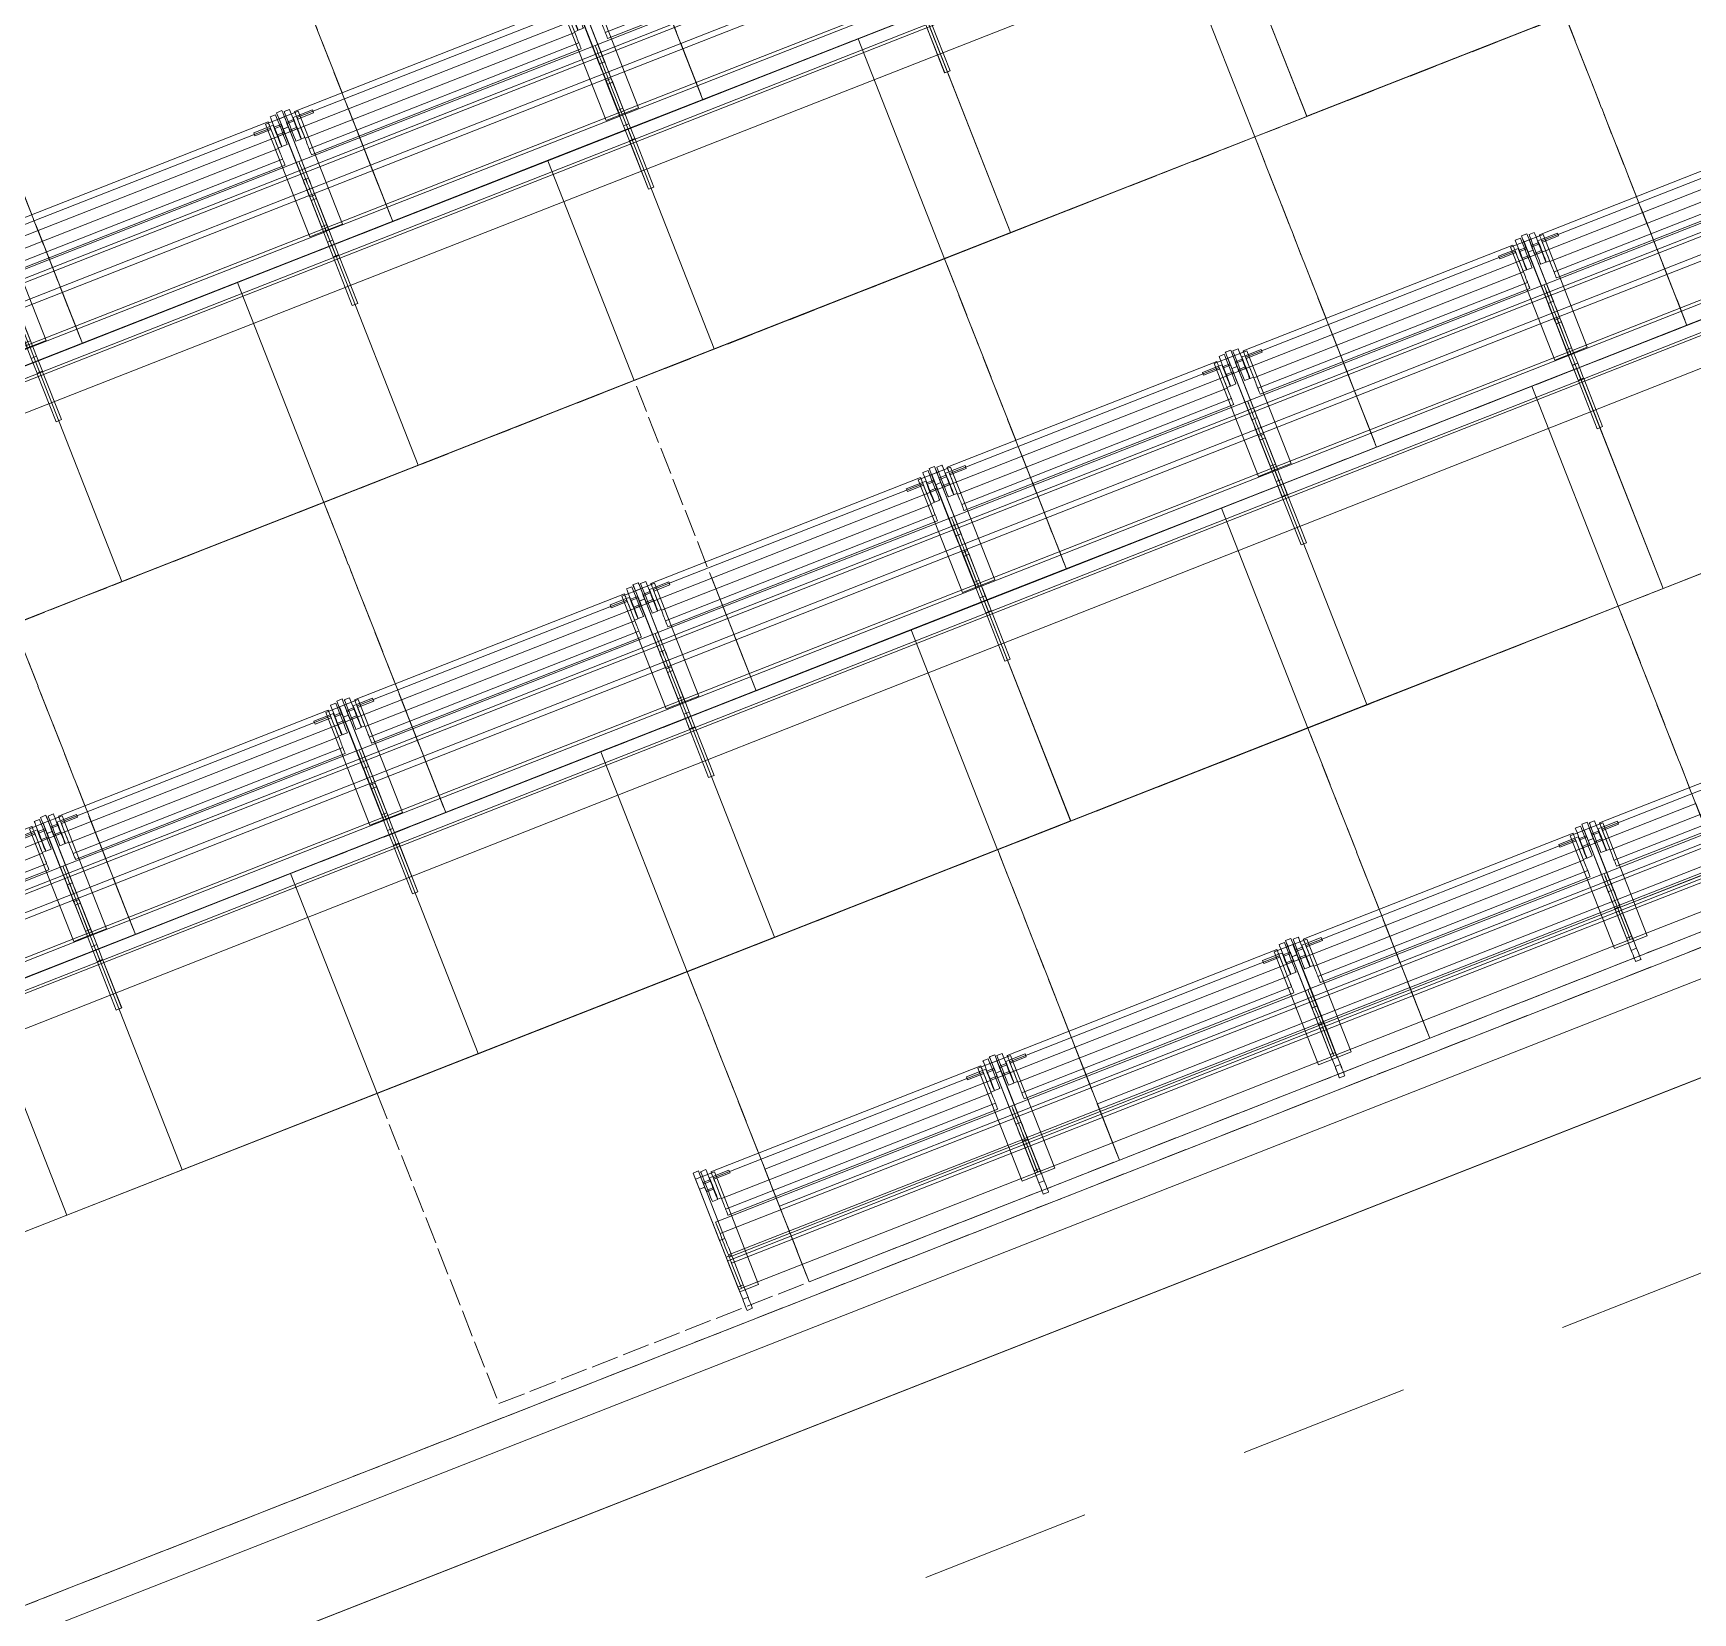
# Model space of a CAD drawing. Header units: millimetres. Extents: x -50172 to 90294, y -80883 to 25069.
# Drawn here: x -16918 to -14180, y -66694 to -64087 of the extents above; entities that cross this region are included whole.
import ezdxf
from ezdxf.enums import TextEntityAlignment as Align

# ---------------------------------------------------------------- set-up
doc = ezdxf.new("R2010")
doc.units = ezdxf.units.MM
doc.header["$MEASUREMENT"] = 0
for name, pattern in [('Dashed', [564.444447, 282.222223, -282.222223]), ('Double Dashed', [1093.611073, 529.166651, -211.666656, 141.111112, -211.666656]), ('Hidden Line', [55, 45, -10])]:
    doc.linetypes.add(name, pattern=pattern)
for name, color, linetype in [('A-20-M_Floor_Slab', 7, 'Continuous'), ('A-25-M_Wall_Ext', 7, 'Continuous'), ('New_A-05-M_Gross_Int_Plant', 7, 'Continuous'), ('New_A-15-MG_Structural_Grid_Phase_2', 7, 'Continuous'), ('New_A-20-M_Floor_Slab', 7, 'Continuous'), ('New_A-35-M_FFE_Fixed', 7, 'Continuous')]:
    doc.layers.add(name, color=color, linetype=linetype)
for name, color, linetype, lineweight in [('A-20-M_Floor_Slab_Pen_No__89', 8, 'Continuous', 20), ('A-25-M_Wall_Ext_Pen_No__1', 7, 'Continuous', 13), ('New_A-20-M_Floor_Slab_Pen_No__89', 8, 'Continuous', 20), ('New_A-35-M_FFE_Fixed_Pen_No__1', 7, 'Continuous', 13), ('New_A-35-M_FFE_Fixed_Pen_No__101', 252, 'Continuous', 15), ('New_A-95-P_Drawing_Pen_No__1', 7, 'Continuous', 13), ('New_ArchiCAD Zone Stamps_Pen_No__6', 7, 'Continuous', 35)]:
    doc.layers.add(name, color=color, linetype=linetype, lineweight=lineweight)
for name, color, linetype, lineweight, true_color in [('A-25-M_Wall_Ext_Pen_No__107', 7, 'Continuous', 15, 0xa6a6a6), ('New_A-05-M_Gross_Int_Plant_Pen_No__74', 7, 'Continuous', 20, 0x606060), ('New_A-15-MG_Structural_Grid_Phase_2_Pen_No__222', 7, 'Continuous', 13, 0x65af33)]:
    doc.layers.add(name, color=color, linetype=linetype, lineweight=lineweight, true_color=true_color)
doc.styles.add('GENERATED_STYLE_1', font='')
doc.styles.add('GENERATED_STYLE_3', font='')
doc.styles.add('GENERATED_STYLE_4', font='')
doc.styles.get('GENERATED_STYLE_1').set_extended_font_data('Arial', bold=True)
doc.styles.get('GENERATED_STYLE_3').set_extended_font_data('Arial')
doc.styles.get('GENERATED_STYLE_4').set_extended_font_data('Swis721 BT')
pattern_1 = [(60, (0, 0), (-43.30127, 25), []), (120, (0, 0), (43.30127, 25), [])]

# ---------------------------------------------------------------- blocks, each defined once
blk = doc.blocks.new('Slab_4_1', base_point=(-14179.7, -62571.7))
at = {"layer": 'New_A-20-M_Floor_Slab_Pen_No__89', "linetype": 'Continuous', "flags": 128}
blk.add_lwpolyline([(-14179.7, -62571.7), (-23236.4, -66128.3), (-23121.6, -67145.1), (-13572, -63394.8)], close=True, dxfattribs=at)
blk = doc.blocks.new('Slab_5_1', base_point=(-13601.7, -63354.6))
at = {"layer": 'New_A-20-M_Floor_Slab_Pen_No__89', "linetype": 'Continuous', "flags": 128}
blk.add_lwpolyline([(-13601.7, -63354.6), (-23127.2, -67095.4), (-23012.4, -68112.3), (-17966.6, -66138), (-12993.8, -64177.9)], close=True, dxfattribs=at)
blk = doc.blocks.new('Slab_6_1', base_point=(-13023.6, -64137.5))
at = {"layer": 'New_A-20-M_Floor_Slab_Pen_No__89', "linetype": 'Continuous', "flags": 128}
blk.add_lwpolyline([(-13023.6, -64137.5), (-23018.1, -68062.4), (-22903.3, -69079.1), (-17659.2, -67019.7), (-12415.9, -64960.6)], close=True, dxfattribs=at)
blk = doc.blocks.new('Slab_39_1', base_point=(-38219.5, -69632.2))
at = {"layer": 'New_A-20-M_Floor_Slab_Pen_No__89', "linetype": 'Continuous', "flags": 128}
blk.add_lwpolyline([(-1528.2, -54467.3), (-3238, -53721.8), (-3279.6, -53703.6), (-3957.2, -55257.7), (-11146.6, -64276.8), (-12154.4, -65020.9), (-23053, -69300.9), (-24297.8, -69441.4)], dxfattribs=at)
blk = doc.blocks.new('VENTS__5_1', base_point=(-30958.5, -71277.4))
at = {"layer": 'New_A-05-M_Gross_Int_Plant_Pen_No__74', "linetype": 'Continuous'}
blk.add_arc((-26782.7, -43787.3), 28124.1, 246.43121, 336.44961, dxfattribs=at)
at = {"layer": 'New_ArchiCAD Zone Stamps_Pen_No__6'}
for tag, height, style, p in [('ROOM_NAME', 250, 'GENERATED_STYLE_1', (-31302.6, -70145.2)), ('zoneNameLine2', 250, 'GENERATED_STYLE_1', (-31491, -70577.3)), ('measuredAreaCode', 200, 'GENERATED_STYLE_3', (-31679.5, -70998)), ('DUMMY_649', 200, 'GENERATED_STYLE_3', (-31372.1, -71132.1)), ('DUMMY_650', 200, 'GENERATED_STYLE_3', (-30882.7, -71345.4)), ('DUMMY_651', 133.3, 'GENERATED_STYLE_3', (-30603.4, -71452))]:
    blk.add_attdef(tag, text='', height=height, rotation=336.4404, dxfattribs=dict(at, style=style)).set_placement(p, align=Align.TOP_LEFT)
blk = doc.blocks.new('Slab_67_1', base_point=(-3541.3, -53916.8))
at = {"layer": 'A-20-M_Floor_Slab_Pen_No__89', "linetype": 'Continuous', "flags": 128}
blk.add_lwpolyline([(-3541.3, -53916.8), (-3357.9, -53996.7), (-3848.1, -55120.9), (-11146.6, -64276.8), (-12154.4, -65020.9), (-23053, -69300.9), (-24297.8, -69441.4), (-35876.3, -67698.6), (-37000.4, -67208.5), (-36920.5, -67025.1), (-35820.5, -67504.8), (-24294.1, -69239.7), (-23101.6, -69105.1), (-12252, -64844.3), (-11286.6, -64131.5), (-4020.9, -55016.8)], close=True, dxfattribs=at)
blk = doc.blocks.new('Wall_351_1', base_point=(-38294.6, -69816.9))
at = {"layer": 'A-25-M_Wall_Ext_Pen_No__107', "linetype": 'Continuous', "lineweight": 0, "true_color": 0x535353}
for points in [[(-38161.1, -69523.8, 0.417286), (-920.9, -54882.6), (-922.8, -54881.8, -0.417285), (-38160.3, -69522)], [(-38224.1, -69662.2, 0.417299), (-781.4, -54943), (-783.3, -54942.2, -0.417299), (-38223.3, -69660.3)]]:
    blk.add_hatch(color=251, dxfattribs=at).paths.add_polyline_path(points)
at = {"layer": 'A-25-M_Wall_Ext_Pen_No__107', "linetype": 'Continuous'}
h = blk.add_hatch(dxfattribs=at)
h.set_pattern_fill('Plaster_0001', color=256, style=0, pattern_type=2)
h.set_pattern_definition([(201.458, (0, 0), (-63.3617, 161.19955), [0, -100]), (201.458, (-14.85, -98.89), (-63.3617, 161.19955), [0, -100])])
h.paths.add_polyline_path([(-38160.3, -69522, 0.417285), (-922.8, -54881.8), (-936.5, -54875.8, -0.417284), (-38154.1, -69508.4)])
h = blk.add_hatch(dxfattribs=at)
h.set_pattern_fill('Batt_Insulation_0001', color=256, style=0, pattern_type=2)
h.set_pattern_definition(pattern_1)
h.paths.add_polyline_path([(-38273, -69769.5, 0.41731), (-673.1, -54989.8), (-764.9, -54950.1, -0.417301), (-38231.6, -69678.5)])
h = blk.add_hatch(dxfattribs=at)
h.set_pattern_fill('Plywood_0001', color=256, style=0, pattern_type=2)
h.set_pattern_definition([(0, (0, 0), (0, 200), [])])
h.paths.add_polyline_path([(-38231.6, -69678.5, 0.417301), (-764.9, -54950.1), (-781.4, -54943, -0.417299), (-38224.1, -69662.2)])
blk.add_hatch(color=256, dxfattribs=at).paths.add_polyline_path([(-38294.6, -69816.9, 0.417314), (-625.4, -55010.5), (-650.2, -54999.7, -0.417312), (-38283.4, -69792.3)])
h = blk.add_hatch(dxfattribs=at)
h.set_pattern_fill('Batt_Insulation_0001', color=256, style=0, pattern_type=2)
h.set_pattern_definition(pattern_1)
h.paths.add_polyline_path([(-38283.4, -69792.3, 0.417312), (-650.2, -54999.7), (-673.1, -54989.8, -0.41731), (-38273, -69769.5)])
at = {"layer": 'A-25-M_Wall_Ext_Pen_No__1', "linetype": 'Continuous'}
for radius, start, end in [(28147.8, 246.16247, 336.76276), (28145.8, 246.16252, 336.76277), (28130.8, 246.16287, 336.76285), (28317.8, 246.15854, 336.76179), (28299.8, 246.15895, 336.76189), (28297.8, 246.159, 336.7619), (28442.8, 246.15567, 336.76108), (28417.8, 246.15624, 336.76122), (28469.8, 246.15506, 336.76093)]:
    blk.add_arc((-26785.3, -43777.2), radius, start, end, dxfattribs=at)
blk = doc.blocks.new('Standard grid marker_26')
at = {"layer": 'New_A-15-MG_Structural_Grid_Phase_2_Pen_No__222', "linetype": 'Double Dashed'}
blk.add_arc((0, 0), 27977.6, 0, 90.63597, dxfattribs=at)
at = {"layer": 'New_A-15-MG_Structural_Grid_Phase_2_Pen_No__222', "style": 'GENERATED_STYLE_4'}
blk.add_attdef('AC_MarkerText_1', text='', height=350, rotation=90.3066, dxfattribs=at).set_placement((-1326.2, 28008), align=Align.MIDDLE_CENTER)
blk = doc.blocks.new('Montpelier without surface')
at = {"layer": 'New_A-35-M_FFE_Fixed_Pen_No__1', "linetype": 'Continuous'}
for p, q in [((0.8, 534.5), (0, 534.5)), ((0, 525), (0, 534.5)), ((0, 525), (0.8, 525)), ((2.4, 534.5), (0.8, 534.5)), ((0.8, 525), (2.4, 525)), ((4.9, 534.5), (2.4, 534.5)), ((2.4, 525), (4.9, 525)), ((8, 534.5), (4.9, 534.5)), ((4.9, 525), (8, 525)), ((11.7, 534.5), (8, 534.5)), ((8, 525), (11.7, 525)), ((15.7, 534.5), (11.7, 534.5)), ((11.7, 525), (15.7, 525)), ((19.9, 534.5), (15.7, 534.5)), ((15.7, 525), (19.9, 525)), ((37.3, 534.5), (19.9, 534.5)), ((19.9, 525), (19.9, 534.5)), ((19.9, 525), (37.3, 525)), ((32.8, 534), (232.8, 534)), ((32.8, 534), (32.8, 500.6)), ((41.5, 534.5), (37.3, 534.5)), ((37.3, 534.5), (37.3, 525)), ((37.3, 529.7), (37.3, 4.8)), ((37.3, 529.7), (37.3, 529.7)), ((37.3, 529.7), (81.9, 529.7)), ((37.3, 529.7), (37.3, 4.8)), ((37.3, 525), (41.5, 525)), ((87.7, 534.5), (41.5, 534.5)), ((41.5, 525), (41.5, 534.5)), ((41.5, 525), (87.7, 525)), ((81.9, 529.7), (81.9, 4.8)), ((81.9, 529.7), (82.9, 529.7)), ((82.9, 529.7), (83.9, 529.7)), ((83.9, 529.7), (84.9, 529.7)), ((84.9, 529.7), (85.7, 529.7)), ((85.7, 529.7), (86.5, 529.7)), ((86.5, 529.7), (87.1, 529.7)), ((87.1, 529.7), (87.5, 529.7)), ((87.5, 529.7), (87.8, 529.7)), ((94.2, 534.5), (87.7, 534.5)), ((87.7, 525), (87.7, 534.5)), ((87.7, 525), (94.2, 525)), ((87.8, 529.7), (87.8, 4.8)), ((87.8, 529.7), (87.8, 4.8)), ((87.8, 529.7), (92.6, 529.7)), ((87.8, 529.7), (87.8, 529.7)), ((92.6, 529.7), (92.6, 4.8)), ((92.6, 529.7), (92.7, 529.7)), ((92.7, 529.7), (96.5, 529.7)), ((92.7, 529.7), (92.7, 4.8)), ((95.4, 534.5), (94.2, 534.5)), ((94.2, 525), (94.2, 534.5)), ((94.2, 525), (95.4, 525)), ((97.5, 534.5), (95.4, 534.5)), ((95.4, 525), (97.5, 525)), ((96.5, 529.7), (99, 529.7)), ((96.5, 529.7), (96.5, 4.8)), ((100.5, 534.5), (97.5, 534.5)), ((97.5, 525), (100.5, 525)), ((99, 529.7), (102.2, 529.7)), ((104.2, 534.5), (100.5, 534.5)), ((100.5, 525), (104.2, 525)), ((102.2, 529.7), (106, 529.7)), ((108.5, 534.5), (104.2, 534.5)), ((104.2, 525), (108.5, 525)), ((106, 529.7), (110.4, 529.7)), ((113.4, 534.5), (108.5, 534.5)), ((108.5, 525), (113.4, 525)), ((110.4, 529.7), (115.5, 529.7)), ((118.5, 534.5), (113.4, 534.5)), ((113.4, 525), (118.5, 525)), ((115.5, 529.7), (121.1, 529.7)), ((123.9, 534.5), (118.5, 534.5)), ((118.5, 525), (123.9, 525)), ((121.1, 529.7), (127.4, 529.7)), ((214.7, 534.5), (123.9, 534.5)), ((123.9, 525), (123.9, 534.5)), ((123.9, 525), (214.7, 525)), ((127.4, 529.7), (134.3, 529.7)), ((134.3, 529.7), (141.6, 529.7)), ((134.3, 529.7), (134.3, 4.8)), ((141.6, 529.7), (147.3, 529.7)), ((147.3, 529.7), (151.4, 529.7)), ((151.4, 529.7), (153.8, 529.7)), ((153.8, 529.7), (154.5, 529.7)), ((154.5, 529.7), (154.5, 4.8)), ((188.4, 522.1), (190.4, 522.1)), ((188.4, 522.1), (188.4, 512.8)), ((190.4, 522.1), (196.1, 522.1)), ((196.1, 522.1), (204.7, 522.1)), ((204.7, 522.1), (214.7, 522.1)), ((206.5, 525.3), (207, 525.3)), ((206.5, 525.3), (206.5, 512.8)), ((207, 525.3), (208.6, 525.3)), ((208.6, 525.3), (210.8, 525.3)), ((209, 525.3), (209.5, 525.3)), ((209, 525.3), (209, 512.8)), ((209.5, 525.3), (211, 525.3)), ((210.8, 525.3), (213.5, 525.3)), ((211, 525.3), (213.3, 525.3)), ((213.3, 525.3), (216, 525.3)), ((213.5, 525.3), (216.2, 525.3)), ((224.9, 534.5), (214.7, 534.5)), ((214.7, 525), (214.7, 534.5)), ((214.7, 525), (224.9, 525)), ((214.7, 522.1), (224.8, 522.1)), ((216, 525.3), (218.6, 525.3)), ((216.2, 525.3), (218.5, 525.3)), ((218.5, 525.3), (220, 525.3)), ((218.6, 525.3), (220.9, 525.3)), ((220, 525.3), (220.5, 525.3)), ((220.5, 525.3), (220.5, 512.8)), ((220.9, 525.3), (222.4, 525.3)), ((222.4, 525.3), (223, 525.3)), ((223, 525.3), (223, 512.8)), ((224.8, 522.1), (233.4, 522.1)), ((233.8, 534.5), (224.9, 534.5)), ((224.9, 525), (233.8, 525)), ((232.8, 534), (232.8, 500.6)), ((233.4, 522.1), (239.1, 522.1)), ((240.3, 534.5), (233.8, 534.5)), ((233.8, 525), (240.3, 525)), ((239.1, 522.1), (241.1, 522.1)), ((243.5, 534.5), (240.3, 534.5)), ((240.3, 525), (243.5, 525)), ((241.1, 522.1), (241.1, 512.8)), ((243.5, 525), (243.5, 534.5)), ((32.8, 500.6), (232.8, 500.6)), ((157.9, 28.2), (157.9, 506.3)), ((157.9, 506.3), (158.6, 506.3)), ((158.6, 506.3), (159.9, 506.3)), ((159.9, 506.3), (162.1, 506.3)), ((162.1, 506.3), (165, 506.3)), ((165, 506.3), (168.6, 506.3)), ((168.6, 506.3), (169.6, 506.3)), ((168.6, 28.2), (168.6, 506.3)), ((169.6, 506.3), (171.1, 506.3)), ((171.1, 506.3), (173.1, 506.3)), ((173.1, 506.3), (175.6, 506.3)), ((175.6, 506.3), (178.3, 506.3)), ((178.3, 506.3), (181.2, 506.3)), ((181.2, 506.3), (184.3, 506.3)), ((184.3, 506.3), (187.2, 506.3)), ((187.2, 506.3), (223.8, 506.3)), ((187.2, 28.2), (187.2, 506.3)), ((188.4, 512.8), (190.4, 512.8)), ((188.4, 512.1), (189.3, 512.1)), ((188.4, 512.1), (188.4, 506.3)), ((188.4, 506.3), (189.3, 506.3)), ((189.3, 512.1), (191.7, 512.1)), ((189.3, 506.3), (191.7, 506.3)), ((190.4, 512.8), (196.1, 512.8)), ((191.7, 512.1), (195.7, 512.1)), ((191.7, 506.3), (195.7, 506.3)), ((195.7, 512.1), (200.8, 512.1)), ((195.7, 506.3), (200.8, 506.3)), ((196.1, 512.8), (204.7, 512.8)), ((200.8, 512.1), (206.9, 512.1)), ((200.8, 506.3), (206.9, 506.3)), ((204.7, 512.8), (214.7, 512.8)), ((206.5, 512.8), (207, 512.8)), ((206.9, 512.1), (213.4, 512.1)), ((206.9, 506.3), (213.4, 506.3)), ((207, 512.8), (208.6, 512.8)), ((208.6, 512.8), (210.8, 512.8)), ((209, 512.8), (209.5, 512.8)), ((209.5, 512.8), (211, 512.8)), ((210.8, 512.8), (213.5, 512.8)), ((211, 512.8), (213.3, 512.8)), ((213.3, 512.8), (216, 512.8)), ((213.4, 512.1), (220.1, 512.1)), ((213.4, 506.3), (220.1, 506.3)), ((213.5, 512.8), (216.2, 512.8)), ((214.7, 512.8), (224.8, 512.8)), ((216, 512.8), (218.6, 512.8)), ((216.2, 512.8), (218.5, 512.8)), ((218.5, 512.8), (220, 512.8)), ((218.6, 512.8), (220.9, 512.8)), ((220, 512.8), (220.5, 512.8)), ((220.1, 512.1), (226.4, 512.1)), ((220.1, 506.3), (226.4, 506.3)), ((220.9, 512.8), (222.4, 512.8)), ((221.4, 506.3), (221.4, 477.7)), ((221.4, 506.3), (226.4, 506.3)), ((222.4, 512.8), (223, 512.8)), ((223.8, 506.3), (226.4, 506.3)), ((223.8, 28.2), (223.8, 506.3)), ((224.8, 512.8), (233.4, 512.8)), ((226.4, 512.1), (226.4, 506.3)), ((226.4, 506.3), (226.4, 477.7)), ((226.4, 506.3), (228.7, 506.3)), ((228.7, 506.3), (230.7, 506.3)), ((230.7, 506.3), (232.4, 506.3)), ((232.4, 506.3), (233.6, 506.3)), ((233.4, 512.8), (239.1, 512.8)), ((233.6, 506.3), (234.4, 506.3)), ((234.4, 506.3), (234.8, 506.3)), ((234.8, 28.2), (234.8, 506.3)), ((239.1, 512.8), (241.1, 512.8)), ((221.4, 477.7), (226.4, 477.7)), ((221.4, 28.2), (221.4, 56.8)), ((221.4, 56.8), (226.4, 56.8)), ((226.4, 28.2), (226.4, 56.8)), ((32.8, 0), (32.8, 33.4)), ((32.8, 33.4), (232.8, 33.4)), ((157.9, 28.2), (158.6, 28.2)), ((158.6, 28.2), (159.9, 28.2)), ((159.9, 28.2), (162.1, 28.2)), ((162.1, 28.2), (165, 28.2)), ((165, 28.2), (168.6, 28.2)), ((168.6, 28.2), (169.6, 28.2)), ((169.6, 28.2), (171.1, 28.2)), ((171.1, 28.2), (173.1, 28.2)), ((173.1, 28.2), (175.6, 28.2)), ((175.6, 28.2), (178.3, 28.2)), ((178.3, 28.2), (181.2, 28.2)), ((181.2, 28.2), (184.3, 28.2)), ((184.3, 28.2), (187.2, 28.2)), ((187.2, 28.2), (223.8, 28.2)), ((188.4, 22.4), (188.4, 28.2)), ((188.4, 28.2), (189.3, 28.2)), ((189.3, 28.2), (191.7, 28.2)), ((191.7, 28.2), (195.7, 28.2)), ((195.7, 28.2), (200.8, 28.2)), ((200.8, 28.2), (206.9, 28.2)), ((206.9, 28.2), (213.4, 28.2)), ((213.4, 28.2), (220.1, 28.2)), ((220.1, 28.2), (226.4, 28.2)), ((221.4, 28.2), (226.4, 28.2)), ((223.8, 28.2), (226.4, 28.2)), ((226.4, 28.2), (228.7, 28.2)), ((226.4, 22.4), (226.4, 28.2)), ((228.7, 28.2), (230.7, 28.2)), ((230.7, 28.2), (232.4, 28.2)), ((232.4, 28.2), (233.6, 28.2)), ((232.8, 0), (232.8, 33.4)), ((233.6, 28.2), (234.4, 28.2)), ((234.4, 28.2), (234.8, 28.2)), ((0, 9.5), (0, 0)), ((0, 9.5), (0.8, 9.5)), ((0.8, 9.5), (2.4, 9.5)), ((2.4, 9.5), (4.9, 9.5)), ((4.9, 9.5), (8, 9.5)), ((8, 9.5), (11.7, 9.5)), ((11.7, 9.5), (15.7, 9.5)), ((15.7, 9.5), (19.9, 9.5)), ((19.9, 9.5), (37.3, 9.5)), ((19.9, 9.5), (19.9, 0)), ((37.3, 9.5), (41.5, 9.5)), ((37.3, 0), (37.3, 9.5)), ((81.9, 4.8), (37.3, 4.8)), ((37.3, 4.8), (37.3, 4.8)), ((41.5, 9.5), (41.5, 0)), ((41.5, 9.5), (87.7, 9.5)), ((82.9, 4.8), (81.9, 4.8)), ((83.9, 4.8), (82.9, 4.8)), ((84.9, 4.8), (83.9, 4.8)), ((85.7, 4.8), (84.9, 4.8)), ((86.5, 4.8), (85.7, 4.8)), ((87.1, 4.8), (86.5, 4.8)), ((87.5, 4.8), (87.1, 4.8)), ((87.8, 4.8), (87.5, 4.8)), ((87.7, 9.5), (94.2, 9.5)), ((87.7, 9.5), (87.7, 0)), ((92.6, 4.8), (87.8, 4.8)), ((87.8, 4.8), (87.8, 4.8)), ((92.7, 4.8), (92.6, 4.8)), ((96.5, 4.8), (92.7, 4.8)), ((94.2, 9.5), (95.4, 9.5)), ((94.2, 9.5), (94.2, 0)), ((95.4, 9.5), (97.5, 9.5)), ((99, 4.8), (96.5, 4.8)), ((97.5, 9.5), (100.5, 9.5)), ((102.2, 4.8), (99, 4.8)), ((100.5, 9.5), (104.2, 9.5)), ((106, 4.8), (102.2, 4.8)), ((104.2, 9.5), (108.5, 9.5)), ((110.4, 4.8), (106, 4.8)), ((108.5, 9.5), (113.4, 9.5)), ((115.5, 4.8), (110.4, 4.8)), ((113.4, 9.5), (118.5, 9.5)), ((121.1, 4.8), (115.5, 4.8)), ((118.5, 9.5), (123.9, 9.5)), ((127.4, 4.8), (121.1, 4.8)), ((123.9, 9.5), (214.7, 9.5)), ((123.9, 9.5), (123.9, 0)), ((134.3, 4.8), (127.4, 4.8)), ((141.6, 4.8), (134.3, 4.8)), ((147.3, 4.8), (141.6, 4.8)), ((151.4, 4.8), (147.3, 4.8)), ((153.8, 4.8), (151.4, 4.8)), ((154.5, 4.8), (153.8, 4.8)), ((188.4, 22.4), (189.3, 22.4)), ((188.4, 21.7), (190.4, 21.7)), ((188.4, 12.4), (188.4, 21.7)), ((188.4, 12.4), (190.4, 12.4)), ((189.3, 22.4), (191.7, 22.4)), ((190.4, 21.7), (196.1, 21.7)), ((190.4, 12.4), (196.1, 12.4)), ((191.7, 22.4), (195.7, 22.4)), ((195.7, 22.4), (200.8, 22.4)), ((196.1, 21.7), (204.7, 21.7)), ((196.1, 12.4), (204.7, 12.4)), ((200.8, 22.4), (206.9, 22.4)), ((204.7, 21.7), (214.7, 21.7)), ((204.7, 12.4), (214.7, 12.4)), ((206.5, 9.2), (206.5, 21.7)), ((206.5, 21.7), (207, 21.7)), ((206.5, 9.2), (207, 9.2)), ((206.9, 22.4), (213.4, 22.4)), ((207, 21.7), (208.6, 21.7)), ((207, 9.2), (208.6, 9.2)), ((208.6, 21.7), (210.8, 21.7)), ((208.6, 9.2), (210.8, 9.2)), ((209, 9.2), (209, 21.7)), ((209, 21.7), (209.5, 21.7)), ((209, 9.2), (209.5, 9.2)), ((209.5, 21.7), (211, 21.7)), ((209.5, 9.2), (211, 9.2)), ((210.8, 21.7), (213.5, 21.7)), ((210.8, 9.2), (213.5, 9.2)), ((211, 21.7), (213.3, 21.7)), ((211, 9.2), (213.3, 9.2)), ((213.3, 21.7), (216, 21.7)), ((213.3, 9.2), (216, 9.2)), ((213.4, 22.4), (220.1, 22.4)), ((213.5, 21.7), (216.2, 21.7)), ((213.5, 9.2), (216.2, 9.2)), ((214.7, 21.7), (224.8, 21.7)), ((214.7, 12.4), (224.8, 12.4)), ((214.7, 9.5), (224.9, 9.5)), ((214.7, 9.5), (214.7, 0)), ((216, 21.7), (218.6, 21.7)), ((216, 9.2), (218.6, 9.2)), ((216.2, 21.7), (218.5, 21.7)), ((216.2, 9.2), (218.5, 9.2)), ((218.5, 21.7), (220, 21.7)), ((218.5, 9.2), (220, 9.2)), ((218.6, 21.7), (220.9, 21.7)), ((218.6, 9.2), (220.9, 9.2)), ((220, 21.7), (220.5, 21.7)), ((220, 9.2), (220.5, 9.2)), ((220.1, 22.4), (226.4, 22.4)), ((220.5, 9.2), (220.5, 21.7)), ((220.9, 21.7), (222.4, 21.7)), ((220.9, 9.2), (222.4, 9.2)), ((222.4, 21.7), (223, 21.7)), ((222.4, 9.2), (223, 9.2)), ((223, 9.2), (223, 21.7)), ((224.8, 21.7), (233.4, 21.7)), ((224.8, 12.4), (233.4, 12.4)), ((224.9, 9.5), (233.8, 9.5)), ((233.4, 21.7), (239.1, 21.7)), ((233.4, 12.4), (239.1, 12.4)), ((233.8, 9.5), (240.3, 9.5)), ((239.1, 21.7), (241.1, 21.7)), ((239.1, 12.4), (241.1, 12.4)), ((240.3, 9.5), (243.5, 9.5)), ((241.1, 12.4), (241.1, 21.7)), ((243.5, 9.5), (243.5, 0)), ((0.8, 0), (0, 0)), ((2.4, 0), (0.8, 0)), ((4.9, 0), (2.4, 0)), ((8, 0), (4.9, 0)), ((11.7, 0), (8, 0)), ((15.7, 0), (11.7, 0)), ((19.9, 0), (15.7, 0)), ((37.3, 0), (19.9, 0)), ((32.8, 0), (232.8, 0)), ((41.5, 0), (37.3, 0)), ((87.7, 0), (41.5, 0)), ((94.2, 0), (87.7, 0)), ((95.4, 0), (94.2, 0)), ((97.5, 0), (95.4, 0)), ((100.5, 0), (97.5, 0)), ((104.2, 0), (100.5, 0)), ((108.5, 0), (104.2, 0)), ((113.4, 0), (108.5, 0)), ((118.5, 0), (113.4, 0)), ((123.9, 0), (118.5, 0)), ((214.7, 0), (123.9, 0)), ((224.9, 0), (214.7, 0)), ((233.8, 0), (224.9, 0)), ((240.3, 0), (233.8, 0)), ((243.5, 0), (240.3, 0))]:
    blk.add_line(p, q, dxfattribs=at)
blk = doc.blocks.new('Montpelier with surface_2')
at = {"layer": 'New_A-35-M_FFE_Fixed_Pen_No__1', "linetype": 'Continuous'}
for p, q in [((0, 529.7), (0, 4.8)), ((390, 529.7), (0, 529.7)), ((285, 534.5), (370, 534.5)), ((285, 525), (285, 534.5)), ((285, 525), (370, 525)), ((370, 534.5), (371, 534.5)), ((370, 525), (370, 534.5)), ((370, 4.8), (370, 529.7)), ((370, 529.7), (414.6, 529.7)), ((370, 525), (371, 525)), ((371, 534.5), (397.3, 534.5)), ((371, 525), (371, 534.5)), ((371, 525), (397.3, 525)), ((390, 4.8), (390, 529.7)), ((397.3, 525), (397.3, 534.5)), ((397.3, 534.5), (424.7, 534.5)), ((397.3, 525), (424.7, 525)), ((414.6, 529.7), (415.5, 529.7)), ((414.6, 4.8), (414.6, 529.7)), ((415.5, 529.7), (416.5, 529.7)), ((416, 534), (616, 534)), ((416, 534), (416, 500.6)), ((416.5, 529.7), (417.4, 529.7)), ((417.4, 529.7), (418.3, 529.7)), ((418.3, 529.7), (419, 529.7)), ((419, 529.7), (419.6, 529.7)), ((419.6, 529.7), (420, 529.7)), ((420, 529.7), (420.2, 529.7)), ((420.2, 4.8), (420.2, 529.7)), ((420.2, 529.7), (480, 529.7)), ((424.7, 525), (424.7, 534.5)), ((424.7, 534.5), (470.9, 534.5)), ((424.7, 525), (470.9, 525)), ((470.9, 534.5), (477.4, 534.5)), ((470.9, 525), (470.9, 534.5)), ((470.9, 525), (477.4, 525)), ((477.4, 534.5), (478.6, 534.5)), ((477.4, 525), (477.4, 534.5)), ((477.4, 525), (478.6, 525)), ((478.6, 534.5), (480.7, 534.5)), ((478.6, 525), (480.7, 525)), ((480, 529.7), (482.5, 529.7)), ((480, 4.8), (480, 529.7)), ((480.7, 534.5), (483.7, 534.5)), ((480.7, 525), (483.7, 525)), ((482.5, 529.7), (485.7, 529.7)), ((483.7, 534.5), (487.4, 534.5)), ((483.7, 525), (487.4, 525)), ((485.7, 529.7), (489.5, 529.7)), ((487.4, 534.5), (491.7, 534.5)), ((487.4, 525), (491.7, 525)), ((489.5, 529.7), (493.9, 529.7)), ((491.7, 534.5), (496.6, 534.5)), ((491.7, 525), (496.6, 525)), ((493.9, 529.7), (499, 529.7)), ((496.6, 534.5), (501.7, 534.5)), ((496.6, 525), (501.7, 525)), ((499, 529.7), (504.7, 529.7)), ((501.7, 534.5), (507.1, 534.5)), ((501.7, 525), (507.1, 525)), ((504.7, 529.7), (511, 529.7)), ((507.1, 534.5), (597.9, 534.5)), ((507.1, 525), (507.1, 534.5)), ((507.1, 525), (597.9, 525)), ((511, 529.7), (517.9, 529.7)), ((517.9, 529.7), (525.2, 529.7)), ((517.9, 4.8), (517.9, 529.7)), ((525.2, 529.7), (530.9, 529.7)), ((530.9, 529.7), (535, 529.7)), ((535, 529.7), (537.4, 529.7)), ((537.4, 529.7), (538.2, 529.7)), ((538.2, 4.8), (538.2, 529.7)), ((571.6, 522.1), (573.6, 522.1)), ((571.6, 522.1), (571.6, 512.8)), ((573.6, 522.1), (579.3, 522.1)), ((579.3, 522.1), (587.8, 522.1)), ((587.8, 522.1), (597.9, 522.1)), ((589.7, 525.3), (590.2, 525.3)), ((589.7, 525.3), (589.7, 512.8)), ((590.2, 525.3), (591.7, 525.3)), ((591.7, 525.3), (594, 525.3)), ((592.1, 525.3), (592.7, 525.3)), ((592.1, 525.3), (592.1, 512.8)), ((592.7, 525.3), (594.2, 525.3)), ((594, 525.3), (596.7, 525.3)), ((594.2, 525.3), (596.5, 525.3)), ((596.5, 525.3), (599.1, 525.3)), ((596.7, 525.3), (599.4, 525.3)), ((597.9, 534.5), (608.1, 534.5)), ((597.9, 525), (597.9, 534.5)), ((597.9, 525), (608.1, 525)), ((597.9, 522.1), (608, 522.1)), ((599.1, 525.3), (601.8, 525.3)), ((599.4, 525.3), (601.6, 525.3)), ((601.6, 525.3), (603.2, 525.3)), ((601.8, 525.3), (604.1, 525.3)), ((603.2, 525.3), (603.7, 525.3)), ((603.7, 525.3), (603.7, 512.8)), ((604.1, 525.3), (605.6, 525.3)), ((605.6, 525.3), (606.1, 525.3)), ((606.1, 525.3), (606.1, 512.8)), ((608, 522.1), (616.5, 522.1)), ((608.1, 534.5), (617, 534.5)), ((608.1, 525), (617, 525)), ((616, 534), (616, 500.6)), ((616.5, 522.1), (622.2, 522.1)), ((617, 534.5), (623.5, 534.5)), ((617, 525), (623.5, 525)), ((622.2, 522.1), (624.2, 522.1)), ((623.5, 534.5), (626.7, 534.5)), ((623.5, 525), (626.7, 525)), ((624.2, 522.1), (624.2, 512.8)), ((626.7, 525), (626.7, 534.5)), ((416, 500.6), (616, 500.6)), ((541.1, 28.2), (541.1, 506.3)), ((541.1, 506.3), (541.7, 506.3)), ((541.7, 506.3), (543.1, 506.3)), ((543.1, 506.3), (545.3, 506.3)), ((545.3, 506.3), (548.1, 506.3)), ((548.1, 506.3), (551.8, 506.3)), ((551.8, 506.3), (552.7, 506.3)), ((551.8, 28.2), (551.8, 506.3)), ((552.7, 506.3), (554.3, 506.3)), ((554.3, 506.3), (556.3, 506.3)), ((556.3, 506.3), (558.8, 506.3)), ((558.8, 506.3), (561.5, 506.3)), ((561.5, 506.3), (564.4, 506.3)), ((564.4, 506.3), (567.4, 506.3)), ((567.4, 506.3), (570.4, 506.3)), ((570.4, 506.3), (607, 506.3)), ((570.4, 28.2), (570.4, 506.3)), ((571.6, 512.8), (573.6, 512.8)), ((571.6, 512.1), (572.4, 512.1)), ((571.6, 512.1), (571.6, 506.3)), ((571.6, 506.3), (572.4, 506.3)), ((572.4, 512.1), (574.9, 512.1)), ((572.4, 506.3), (574.9, 506.3)), ((573.6, 512.8), (579.3, 512.8)), ((574.9, 512.1), (578.9, 512.1)), ((574.9, 506.3), (578.9, 506.3)), ((578.9, 512.1), (584, 512.1)), ((578.9, 506.3), (584, 506.3)), ((579.3, 512.8), (587.8, 512.8)), ((584, 512.1), (590.1, 512.1)), ((584, 506.3), (590.1, 506.3)), ((587.8, 512.8), (597.9, 512.8)), ((589.7, 512.8), (590.2, 512.8)), ((590.1, 512.1), (596.6, 512.1)), ((590.1, 506.3), (596.6, 506.3)), ((590.2, 512.8), (591.7, 512.8)), ((591.7, 512.8), (594, 512.8)), ((592.1, 512.8), (592.7, 512.8)), ((592.7, 512.8), (594.2, 512.8)), ((594, 512.8), (596.7, 512.8)), ((594.2, 512.8), (596.5, 512.8)), ((596.5, 512.8), (599.1, 512.8)), ((596.6, 512.1), (603.3, 512.1)), ((596.6, 506.3), (603.3, 506.3)), ((596.7, 512.8), (599.4, 512.8)), ((597.9, 512.8), (608, 512.8)), ((599.1, 512.8), (601.8, 512.8)), ((599.4, 512.8), (601.6, 512.8)), ((601.6, 512.8), (603.2, 512.8)), ((601.8, 512.8), (604.1, 512.8)), ((603.2, 512.8), (603.7, 512.8)), ((603.3, 512.1), (609.5, 512.1)), ((603.3, 506.3), (609.5, 506.3)), ((604.1, 512.8), (605.6, 512.8)), ((604.5, 506.3), (604.5, 477.7)), ((604.5, 506.3), (609.5, 506.3)), ((605.6, 512.8), (606.1, 512.8)), ((607, 506.3), (609.5, 506.3)), ((607, 28.2), (607, 506.3)), ((608, 512.8), (616.5, 512.8)), ((609.5, 512.1), (609.5, 506.3)), ((609.5, 506.3), (611.9, 506.3)), ((609.5, 506.3), (609.5, 477.7)), ((611.9, 506.3), (613.9, 506.3)), ((613.9, 506.3), (615.5, 506.3)), ((615.5, 506.3), (616.8, 506.3)), ((616.5, 512.8), (622.2, 512.8)), ((616.8, 506.3), (617.6, 506.3)), ((617.6, 506.3), (617.9, 506.3)), ((617.9, 28.2), (617.9, 506.3)), ((622.2, 512.8), (624.2, 512.8)), ((604.5, 477.7), (609.5, 477.7)), ((604.5, 28.2), (604.5, 56.8)), ((604.5, 56.8), (609.5, 56.8)), ((609.5, 28.2), (609.5, 56.8)), ((416, 0), (416, 33.4)), ((416, 33.4), (616, 33.4)), ((541.1, 28.2), (541.7, 28.2)), ((541.7, 28.2), (543.1, 28.2)), ((543.1, 28.2), (545.3, 28.2)), ((545.3, 28.2), (548.1, 28.2)), ((548.1, 28.2), (551.8, 28.2)), ((551.8, 28.2), (552.7, 28.2)), ((552.7, 28.2), (554.3, 28.2)), ((554.3, 28.2), (556.3, 28.2)), ((556.3, 28.2), (558.8, 28.2)), ((558.8, 28.2), (561.5, 28.2)), ((561.5, 28.2), (564.4, 28.2)), ((564.4, 28.2), (567.4, 28.2)), ((567.4, 28.2), (570.4, 28.2)), ((570.4, 28.2), (607, 28.2)), ((571.6, 22.4), (571.6, 28.2)), ((571.6, 28.2), (572.4, 28.2)), ((572.4, 28.2), (574.9, 28.2)), ((574.9, 28.2), (578.9, 28.2)), ((578.9, 28.2), (584, 28.2)), ((584, 28.2), (590.1, 28.2)), ((590.1, 28.2), (596.6, 28.2)), ((596.6, 28.2), (603.3, 28.2)), ((603.3, 28.2), (609.5, 28.2)), ((604.5, 28.2), (609.5, 28.2)), ((607, 28.2), (609.5, 28.2)), ((609.5, 22.4), (609.5, 28.2)), ((609.5, 28.2), (611.9, 28.2)), ((611.9, 28.2), (613.9, 28.2)), ((613.9, 28.2), (615.5, 28.2)), ((615.5, 28.2), (616.8, 28.2)), ((616, 0), (616, 33.4)), ((616.8, 28.2), (617.6, 28.2)), ((617.6, 28.2), (617.9, 28.2)), ((0, 4.8), (390, 4.8)), ((285, 9.5), (370, 9.5)), ((285, 0), (285, 9.5)), ((370, 9.5), (371, 9.5)), ((370, 0), (370, 9.5)), ((370, 4.8), (414.6, 4.8)), ((371, 9.5), (397.3, 9.5)), ((371, 0), (371, 9.5)), ((397.3, 9.5), (424.7, 9.5)), ((397.3, 0), (397.3, 9.5)), ((414.6, 4.8), (415.5, 4.8)), ((415.5, 4.8), (416.5, 4.8)), ((416.5, 4.8), (417.4, 4.8)), ((417.4, 4.8), (418.3, 4.8)), ((418.3, 4.8), (419, 4.8)), ((419, 4.8), (419.6, 4.8)), ((419.6, 4.8), (420, 4.8)), ((420, 4.8), (420.2, 4.8)), ((420.2, 4.8), (480, 4.8)), ((424.7, 9.5), (470.9, 9.5)), ((424.7, 0), (424.7, 9.5)), ((470.9, 9.5), (477.4, 9.5)), ((470.9, 0), (470.9, 9.5)), ((477.4, 9.5), (478.6, 9.5)), ((477.4, 0), (477.4, 9.5)), ((478.6, 9.5), (480.7, 9.5)), ((480, 4.8), (482.5, 4.8)), ((480.7, 9.5), (483.7, 9.5)), ((482.5, 4.8), (485.7, 4.8)), ((483.7, 9.5), (487.4, 9.5)), ((485.7, 4.8), (489.5, 4.8)), ((487.4, 9.5), (491.7, 9.5)), ((489.5, 4.8), (493.9, 4.8)), ((491.7, 9.5), (496.6, 9.5)), ((493.9, 4.8), (499, 4.8)), ((496.6, 9.5), (501.7, 9.5)), ((499, 4.8), (504.7, 4.8)), ((501.7, 9.5), (507.1, 9.5)), ((504.7, 4.8), (511, 4.8)), ((507.1, 9.5), (597.9, 9.5)), ((507.1, 0), (507.1, 9.5)), ((511, 4.8), (517.9, 4.8)), ((517.9, 4.8), (525.2, 4.8)), ((525.2, 4.8), (530.9, 4.8)), ((530.9, 4.8), (535, 4.8)), ((535, 4.8), (537.4, 4.8)), ((537.4, 4.8), (538.2, 4.8)), ((571.6, 22.4), (572.4, 22.4)), ((571.6, 21.7), (573.6, 21.7)), ((571.6, 12.4), (571.6, 21.7)), ((571.6, 12.4), (573.6, 12.4)), ((572.4, 22.4), (574.9, 22.4)), ((573.6, 21.7), (579.3, 21.7)), ((573.6, 12.4), (579.3, 12.4)), ((574.9, 22.4), (578.9, 22.4)), ((578.9, 22.4), (584, 22.4)), ((579.3, 21.7), (587.8, 21.7)), ((579.3, 12.4), (587.8, 12.4)), ((584, 22.4), (590.1, 22.4)), ((587.8, 21.7), (597.9, 21.7)), ((587.8, 12.4), (597.9, 12.4)), ((589.7, 9.2), (589.7, 21.7)), ((589.7, 21.7), (590.2, 21.7)), ((589.7, 9.2), (590.2, 9.2)), ((590.1, 22.4), (596.6, 22.4)), ((590.2, 21.7), (591.7, 21.7)), ((590.2, 9.2), (591.7, 9.2)), ((591.7, 21.7), (594, 21.7)), ((591.7, 9.2), (594, 9.2)), ((592.1, 9.2), (592.1, 21.7)), ((592.1, 21.7), (592.7, 21.7)), ((592.1, 9.2), (592.7, 9.2)), ((592.7, 21.7), (594.2, 21.7)), ((592.7, 9.2), (594.2, 9.2)), ((594, 21.7), (596.7, 21.7)), ((594, 9.2), (596.7, 9.2)), ((594.2, 21.7), (596.5, 21.7)), ((594.2, 9.2), (596.5, 9.2)), ((596.5, 21.7), (599.1, 21.7)), ((596.5, 9.2), (599.1, 9.2)), ((596.6, 22.4), (603.3, 22.4)), ((596.7, 21.7), (599.4, 21.7)), ((596.7, 9.2), (599.4, 9.2)), ((597.9, 21.7), (608, 21.7)), ((597.9, 12.4), (608, 12.4)), ((597.9, 9.5), (608.1, 9.5)), ((597.9, 0), (597.9, 9.5)), ((599.1, 21.7), (601.8, 21.7)), ((599.1, 9.2), (601.8, 9.2)), ((599.4, 21.7), (601.6, 21.7)), ((599.4, 9.2), (601.6, 9.2)), ((601.6, 21.7), (603.2, 21.7)), ((601.6, 9.2), (603.2, 9.2)), ((601.8, 21.7), (604.1, 21.7)), ((601.8, 9.2), (604.1, 9.2)), ((603.2, 21.7), (603.7, 21.7)), ((603.2, 9.2), (603.7, 9.2)), ((603.3, 22.4), (609.5, 22.4)), ((603.7, 9.2), (603.7, 21.7)), ((604.1, 21.7), (605.6, 21.7)), ((604.1, 9.2), (605.6, 9.2)), ((605.6, 21.7), (606.1, 21.7)), ((605.6, 9.2), (606.1, 9.2)), ((606.1, 9.2), (606.1, 21.7)), ((608, 21.7), (616.5, 21.7)), ((608, 12.4), (616.5, 12.4)), ((608.1, 9.5), (617, 9.5)), ((616.5, 21.7), (622.2, 21.7)), ((616.5, 12.4), (622.2, 12.4)), ((617, 9.5), (623.5, 9.5)), ((622.2, 21.7), (624.2, 21.7)), ((622.2, 12.4), (624.2, 12.4)), ((623.5, 9.5), (626.7, 9.5)), ((624.2, 12.4), (624.2, 21.7)), ((626.7, 0), (626.7, 9.5)), ((285, 0), (370, 0)), ((370, 0), (371, 0)), ((371, 0), (397.3, 0)), ((397.3, 0), (424.7, 0)), ((416, 0), (616, 0)), ((424.7, 0), (470.9, 0)), ((470.9, 0), (477.4, 0)), ((477.4, 0), (478.6, 0)), ((478.6, 0), (480.7, 0)), ((480.7, 0), (483.7, 0)), ((483.7, 0), (487.4, 0)), ((487.4, 0), (491.7, 0)), ((491.7, 0), (496.6, 0)), ((496.6, 0), (501.7, 0)), ((501.7, 0), (507.1, 0)), ((507.1, 0), (597.9, 0)), ((597.9, 0), (608.1, 0)), ((608.1, 0), (617, 0)), ((617, 0), (623.5, 0)), ((623.5, 0), (626.7, 0))]:
    blk.add_line(p, q, dxfattribs=at)

msp = doc.modelspace()

# ---------------------------------------------------------------- linework, layer by layer
at = {"layer": 'New_A-35-M_FFE_Fixed_Pen_No__1', "linetype": 'Continuous', "flags": 128}
for points in [[(-15045.2, -63895.7), (-14533.2, -63694.6), (-14390.7, -64057.7), (-14902.6, -64258.7)], [(-15301.2, -63996.2), (-15813.1, -64197.2), (-15886.2, -64011.1), (-15374.3, -63810)], [(-15301.2, -63996.2), (-15337.7, -63903.1), (-15849.6, -64104.2), (-15813.1, -64197.2)], [(-15557.1, -64096.7), (-15045.2, -63895.7), (-14902.6, -64258.7), (-15414.6, -64459.7)], [(-15862.2, -64072.1), (-15886.2, -64011.1), (-16398.1, -64212.1), (-16374.2, -64273.2)], [(-15813.1, -64197.2), (-16325, -64398.3), (-16398.1, -64212.1), (-15886.2, -64011.1)], [(-16069.1, -64297.8), (-15557.1, -64096.7), (-15414.6, -64459.7), (-15926.5, -64660.8)], [(-15813.1, -64197.2), (-15849.6, -64104.2), (-16361.6, -64305.2), (-16325, -64398.3)], [(-14238.8, -64444.5), (-14262.7, -64383.4), (-13750.8, -64182.4), (-13726.8, -64243.4)], [(-14189.6, -64569.6), (-13677.7, -64368.5), (-13750.8, -64182.4), (-14262.7, -64383.4)], [(-16374.2, -64273.2), (-16398.1, -64212.1), (-16910.1, -64413.2), (-16886.1, -64474.2)], [(-16325, -64398.3), (-16837, -64599.3), (-16910.1, -64413.2), (-16398.1, -64212.1)], [(-14189.6, -64569.6), (-14226.2, -64476.5), (-13714.3, -64275.5), (-13677.7, -64368.5)], [(-16325, -64398.3), (-16361.6, -64305.2), (-16873.5, -64506.3), (-16837, -64599.3)], [(-16069.1, -64297.8), (-16581, -64498.8), (-16438.4, -64861.8), (-15926.5, -64660.8)], [(-14750.7, -64645.5), (-14774.7, -64584.5), (-14262.7, -64383.4), (-14238.8, -64444.5)], [(-14701.6, -64770.6), (-14189.6, -64569.6), (-14262.7, -64383.4), (-14774.7, -64584.5)], [(-16886.1, -64474.2), (-16910.1, -64413.2), (-17422, -64614.2), (-17398, -64675.2)], [(-16837, -64599.3), (-17348.9, -64800.4), (-17422, -64614.2), (-16910.1, -64413.2)], [(-14701.6, -64770.6), (-14738.1, -64677.6), (-14226.2, -64476.5), (-14189.6, -64569.6)], [(-13933.7, -64469.1), (-14445.6, -64670.1), (-14303.1, -65033.1), (-13791.1, -64832.1)], [(-16837, -64599.3), (-16873.5, -64506.3), (-17385.5, -64707.3), (-17348.9, -64800.4)], [(-16581, -64498.8), (-17092.9, -64699.9), (-16950.4, -65062.9), (-16438.4, -64861.8)], [(-15262.7, -64846.5), (-15286.6, -64785.5), (-14774.7, -64584.5), (-14750.7, -64645.5)], [(-15213.5, -64971.7), (-14701.6, -64770.6), (-14774.7, -64584.5), (-15286.6, -64785.5)], [(-14445.6, -64670.1), (-14957.5, -64871.2), (-14815, -65234.2), (-14303.1, -65033.1)], [(-15213.5, -64971.7), (-15250.1, -64878.6), (-14738.1, -64677.6), (-14701.6, -64770.6)], [(-15774.6, -65047.6), (-15798.6, -64986.6), (-15286.6, -64785.5), (-15262.7, -64846.5)], [(-15725.5, -65172.7), (-15213.5, -64971.7), (-15286.6, -64785.5), (-15798.6, -64986.6)], [(-15725.5, -65172.7), (-15762, -65079.6), (-15250.1, -64878.6), (-15213.5, -64971.7)], [(-14957.5, -64871.2), (-15469.5, -65072.2), (-15326.9, -65435.2), (-14815, -65234.2)], [(-15774.6, -65047.6), (-15798.6, -64986.6), (-16310.5, -65187.6), (-16286.5, -65248.6)], [(-15725.5, -65172.7), (-16237.4, -65373.8), (-16310.5, -65187.6), (-15798.6, -64986.6)], [(-15725.5, -65172.7), (-15762, -65079.6), (-16273.9, -65280.7), (-16237.4, -65373.8)], [(-15469.5, -65072.2), (-15981.4, -65273.2), (-15838.9, -65636.3), (-15326.9, -65435.2)], [(-16286.5, -65248.6), (-16310.5, -65187.6), (-16822.4, -65388.6), (-16798.5, -65449.7)], [(-16237.4, -65373.8), (-16749.3, -65574.8), (-16822.4, -65388.6), (-16310.5, -65187.6)], [(-15981.4, -65273.2), (-16493.4, -65474.3), (-16350.8, -65837.3), (-15838.9, -65636.3)], [(-16237.4, -65373.8), (-16273.9, -65280.7), (-16785.9, -65481.7), (-16749.3, -65574.8)], [(-14151.2, -65419.9), (-14175.1, -65358.9), (-14687.1, -65559.9), (-14663.1, -65621)], [(-14102, -65545.1), (-14613.9, -65746.1), (-14687.1, -65559.9), (-14175.1, -65358.9)], [(-16798.5, -65449.7), (-16822.4, -65388.6), (-17334.4, -65589.7), (-17310.4, -65650.7)], [(-16749.3, -65574.8), (-17261.3, -65775.9), (-17334.4, -65589.7), (-16822.4, -65388.6)], [(-14102, -65545.1), (-14138.6, -65452), (-14650.5, -65653), (-14613.9, -65746.1)], [(-16749.3, -65574.8), (-16785.9, -65481.7), (-17297.8, -65682.8), (-17261.3, -65775.9)], [(-16493.4, -65474.3), (-17005.3, -65675.3), (-16862.7, -66038.3), (-16350.8, -65837.3)], [(-14663.1, -65621), (-14687.1, -65559.9), (-15199, -65761), (-15175, -65822)], [(-14613.9, -65746.1), (-15125.9, -65947.2), (-15199, -65761), (-14687.1, -65559.9)], [(-14613.9, -65746.1), (-14650.5, -65653), (-15162.4, -65854.1), (-15125.9, -65947.2)], [(-17005.3, -65675.3), (-17517.2, -65876.4), (-17374.7, -66239.4), (-16862.7, -66038.3)], [(-15175, -65822), (-15199, -65761), (-15710.9, -65962), (-15687, -66023.1)], [(-15125.9, -65947.2), (-15637.8, -66148.2), (-15710.9, -65962), (-15199, -65761)]]:
    msp.add_lwpolyline(points, close=True, dxfattribs=at)
at = {"layer": 'New_A-35-M_FFE_Fixed_Pen_No__101', "linetype": 'Hidden Line', "flags": 128}
for points in [[(-15301.2, -63996.2), (-15502.2, -63484.3), (-16014.1, -63685.3), (-15813.1, -64197.2)], [(-15813.1, -64197.2), (-16014.1, -63685.3), (-16526.1, -63886.4), (-16325, -64398.3)], [(-14189.6, -64569.6), (-14390.7, -64057.7), (-13878.7, -63856.6), (-13677.7, -64368.5)], [(-16325, -64398.3), (-16526.1, -63886.4), (-17038, -64087.4), (-16837, -64599.3)], [(-14701.6, -64770.6), (-14902.6, -64258.7), (-14390.7, -64057.7), (-14189.6, -64569.6)], [(-16837, -64599.3), (-17038, -64087.4), (-17549.9, -64288.4), (-17348.9, -64800.4)], [(-15213.5, -64971.7), (-15414.6, -64459.7), (-14902.6, -64258.7), (-14701.6, -64770.6)], [(-15725.5, -65172.7), (-15926.5, -64660.8), (-15414.6, -64459.7), (-15213.5, -64971.7)], [(-15725.5, -65172.7), (-15926.5, -64660.8), (-16438.4, -64861.8), (-16237.4, -65373.8)], [(-13590.1, -65344), (-13791.1, -64832.1), (-14303.1, -65033.1), (-14102, -65545.1)], [(-16237.4, -65373.8), (-16438.4, -64861.8), (-16950.4, -65062.9), (-16749.3, -65574.8)], [(-14102, -65545.1), (-14303.1, -65033.1), (-14815, -65234.2), (-14613.9, -65746.1)], [(-16749.3, -65574.8), (-16950.4, -65062.9), (-17462.3, -65263.9), (-17261.3, -65775.9)], [(-14613.9, -65746.1), (-14815, -65234.2), (-15326.9, -65435.2), (-15125.9, -65947.2)], [(-15125.9, -65947.2), (-15326.9, -65435.2), (-15838.9, -65636.3), (-15637.8, -66148.2)], [(-15637.8, -66148.2), (-15838.9, -65636.3), (-16350.8, -65837.3), (-16149.8, -66349.2)]]:
    msp.add_lwpolyline(points, close=True, dxfattribs=at)
msp.add_lwpolyline([(-12252, -64844.3), (-23101.6, -69105.1)], dxfattribs=at)
at = {"layer": 'New_A-95-P_Drawing_Pen_No__1', "linetype": 'Dashed'}
msp.add_line((-22800.9, -69524.5), (-12186.9, -65356.3), dxfattribs=at)
at = {"layer": 'New_A-95-P_Drawing_Pen_No__1', "linetype": 'Continuous'}
msp.add_arc((-26783.5, -43782), 28261, 246.82787, 336.44041, dxfattribs=at)

# ---------------------------------------------------------------- block references
at = {"layer": 'A-20-M_Floor_Slab', "color": 8, "linetype": 'Continuous', "lineweight": 20}
msp.add_blockref('Slab_67_1', (-3541.3, -53916.8), dxfattribs=at)
at = {"layer": 'A-25-M_Wall_Ext', "color": 250, "lineweight": 50, "true_color": 0x2a2a2a}
msp.add_blockref('Wall_351_1', (-38294.6, -69816.9), dxfattribs=at)
at = {"layer": 'New_A-05-M_Gross_Int_Plant', "linetype": 'Continuous'}
msp.add_blockref('VENTS__5_1', (-30958.5, -71277.4), dxfattribs=at)
at = {"layer": 'New_A-15-MG_Structural_Grid_Phase_2', "color": 8, "linetype": 'Continuous', "lineweight": 15, "zscale": 1000, "rotation": 246.1337837427074}
msp.add_blockref('Standard grid marker_26', (-26783.5, -43781.2), dxfattribs=at)
at = {"layer": 'New_A-20-M_Floor_Slab', "color": 8, "linetype": 'Continuous', "lineweight": 20}
for name, p in [('Slab_39_1', (-38219.5, -69632.2)), ('Slab_4_1', (-14179.7, -62571.7)), ('Slab_5_1', (-13601.7, -63354.6)), ('Slab_6_1', (-13023.6, -64137.5))]:
    msp.add_blockref(name, p, dxfattribs=at)
at = {"layer": 'New_A-35-M_FFE_Fixed', "color": 251, "linetype": 'Continuous', "lineweight": 20, "true_color": 0x606060, "zscale": 1000, "rotation": 111.4404118615947}
for p in [(-16866.5, -64019.6), (-14323.9, -64031), (-14812.6, -64222.9), (-15301.3, -64414.8), (-15789.9, -64606.7), (-16278.6, -64798.6), (-13736, -64810), (-16767.3, -64990.5), (-14224.7, -65001.9), (-14713.3, -65193.8), (-15202, -65385.7), (-15690.7, -65577.6), (-16179.3, -65769.5), (-16668, -65961.4)]:
    msp.add_blockref('Montpelier with surface_2', p, dxfattribs=at)
at = {"layer": 'New_A-35-M_FFE_Fixed', "color": 251, "linetype": 'Continuous', "lineweight": 20, "true_color": 0x606060, "xscale": -0.9999999999999998, "zscale": 1000, "rotation": 291.4404118616021}
for p in [(-14274.3, -65619.6), (-14763, -65811.5), (-15251.6, -66003.4), (-15740.3, -66195.3)]:
    msp.add_blockref('Montpelier without surface', p, dxfattribs=at)

doc.saveas('drawing.dxf')
